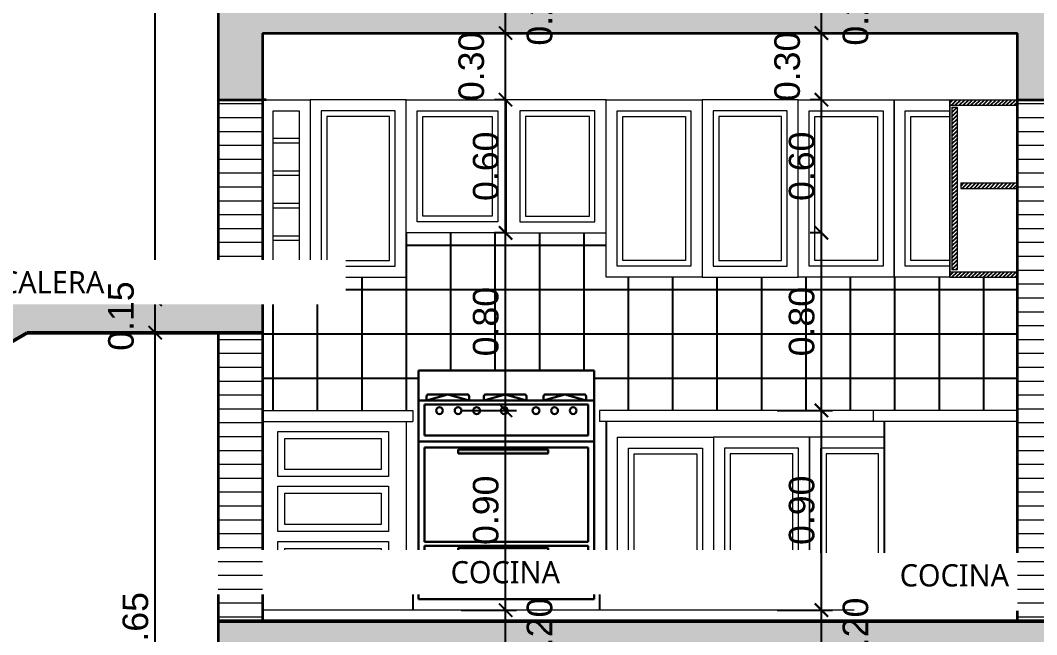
# Model space of a CAD drawing. Header units: feet. Extents: x -417 to 46, y -646 to -218.
# Drawn here: x -84.719 to -80.142, y -584.648 to -581.88 of the extents above; entities that cross this region are included whole.
import ezdxf

# ---------------------------------------------------------------- set-up
doc = ezdxf.new("R2010")
doc.units = ezdxf.units.FT
doc.header["$MEASUREMENT"] = 0
for name, color, linetype, lineweight in [('A-WALL', 4, 'Continuous', 25), ('DIM-COTAS', 1, 'Continuous', 5), ('FURN', 2, 'Continuous', 30), ('MB', 2, 'Continuous', 20), ('muros', 4, 'Continuous', 50), ('Piso', 8, 'Continuous', 9), ('PUERTA', 8, 'Continuous', 9), ('TXT', 2, 'Continuous', 9)]:
    doc.layers.add(name, color=color, linetype=linetype, lineweight=lineweight)
for name, color, linetype in [('DIM', 10, 'Continuous'), ('ESCALERAS', 2, 'Continuous'), ('RELLENO', 8, 'Continuous')]:
    doc.layers.add(name, color=color, linetype=linetype)
doc.styles.add('ads', font='trebuc.ttf', dxfattribs={"height": 0.14})
doc.styles.get("Standard").update_dxf_attribs({"font": 'arial.ttf', "height": 0.115})
doc.dimstyles.new('KEILY', dxfattribs={"dimtxt": 0.115, "dimasz": 0.06, "dimexe": 0.05, "dimexo": 0.2, "dimgap": 0.03, "dimtad": 1, "dimzin": 1, "dimdsep": 46, "dimtxsty": 'Standard', "dimblk": 'ARCHTICK', "dimcen": 2.5, "dimdle": 0.03, "dimclrd": 256, "dimclre": 256, "dimclrt": 7, "dimadec": 0, "dimazin": 0, "dimtfac": 1, "dimtmove": 2, "dimatfit": 3, "dimfxl": 0.2, "dimfxlon": 1, "dimtolj": 1, "dimtzin": 1, "dimarcsym": 0})
pattern_1 = [(45, (94.919792, -350.142355), (-0.00883883476, 0.00883883476), [])]
pattern_2 = [(180, (-13.97997, -574.69289), (-7e-18, -0.0625), [])]

# ---------------------------------------------------------------- blocks, each defined once
blk = doc.blocks.new('A$C22D10A13')
at = {"layer": 'FURN'}
for points in [[(0.5841, 0.6555), (0.5841, 0.6735), (0.1779, 0.6735), (0.1779, 0.6555)], [(0.5841, 0.2124), (0.5841, 0.2305), (0.1779, 0.2305), (0.1779, 0.2124)]]:
    blk.add_hatch(color=8, dxfattribs=at).paths.add_polyline_path(points)
at = {"layer": 'FURN', "color": 8}
for p, q in [((0, 0), (0, 1.03)), ((0.79, 1.03), (0, 1.03)), ((0.79, 0), (0.79, 1.03)), ((0.1312, 0.922), (0.036, 0.895)), ((0.045, 0.922), (0.2184, 0.922)), ((0.1312, 0.922), (0.2274, 0.895)), ((0.3893, 0.922), (0.2941, 0.895)), ((0.3031, 0.922), (0.4765, 0.922)), ((0.3893, 0.922), (0.4855, 0.895)), ((0.6588, 0.922), (0.5626, 0.895)), ((0.745, 0.922), (0.5716, 0.922)), ((0.6588, 0.922), (0.754, 0.895)), ((0, 0.895), (0.79, 0.895)), ((0.027, 0.7366), (0.027, 0.877)), ((0.027, 0.877), (0.763, 0.877)), ((0.036, 0.895), (0.036, 0.913)), ((0.2274, 0.895), (0.2274, 0.913)), ((0.2941, 0.895), (0.2941, 0.913)), ((0.4855, 0.895), (0.4855, 0.913)), ((0.5626, 0.895), (0.5626, 0.913)), ((0.754, 0.895), (0.754, 0.913)), ((0.763, 0.7366), (0.763, 0.877)), ((0.027, 0.7366), (0.763, 0.7366)), ((0, 0.7096), (0.79, 0.7096)), ((0.027, 0.2576), (0.027, 0.6826)), ((0.027, 0.6826), (0.763, 0.6826)), ((0.1779, 0.6735), (0.1779, 0.6555)), ((0.1779, 0.6735), (0.5841, 0.6735)), ((0.5841, 0.6555), (0.1779, 0.6555)), ((0.5841, 0.6735), (0.5841, 0.6555)), ((0.763, 0.2576), (0.763, 0.6826)), ((0.027, 0.2576), (0.763, 0.2576)), ((0.027, 0.045), (0.027, 0.2396)), ((0.027, 0.2396), (0.763, 0.2396)), ((0.1779, 0.2305), (0.1779, 0.2124)), ((0.1779, 0.2305), (0.5841, 0.2305)), ((0.5841, 0.2305), (0.5841, 0.2124)), ((0.763, 0.045), (0.763, 0.2396)), ((0.5841, 0.2124), (0.1779, 0.2124)), ((0.027, 0.045), (0.763, 0.045)), ((0, 0), (0.79, 0))]:
    blk.add_line(p, q, dxfattribs=at)
for centre in [(0.0942, 0.8489), (0.1778, 0.8489), (0.2614, 0.8489), (0.3858, 0.8489), (0.5286, 0.8489), (0.6122, 0.8489), (0.6958, 0.8489)]:
    blk.add_circle(centre, 0.0152, dxfattribs=at)
for centre, start, end in [((0.045, 0.913), 90, 180), ((0.2184, 0.913), 0, 90), ((0.3031, 0.913), 90, 180), ((0.4765, 0.913), 0, 90), ((0.5716, 0.913), 90, 180), ((0.745, 0.913), 0, 90)]:
    blk.add_arc(centre, 0.009, start, end, dxfattribs=at)
blk = doc.blocks.new('_ArchTick')
at = {"layer": 'DIM-COTAS', "color": 0, "const_width": 0.15}
blk.add_lwpolyline([(-0.5, -0.5), (0.5, 0.5)], dxfattribs=at)
blk = doc.blocks.new('*D2838')
at = {"layer": 'Defpoints', "color": 0, "transparency": 16777216}
for p in [(-83.6283, -578.5376, -0.0373), (-72.8847, -578.5376), (-73.14, -590.3376)]:
    blk.add_point(p, dxfattribs=at)
at = {"layer": 'DIM', "lineweight": -2, "transparency": 16777216}
for p, q in [((-72.8847, -590.3676), (-72.8847, -578.5076)), ((-73.0847, -578.5376), (-72.8347, -578.5376)), ((-72.94, -590.3376), (-72.8347, -590.3376))]:
    blk.add_line(p, q, dxfattribs=at)
at = {"layer": 'DIM', "lineweight": -2, "transparency": 16777216, "xscale": 0.06, "yscale": 0.06, "zscale": 0.06}
for p, rotation in [((-72.8847, -578.5376), 90), ((-72.8847, -590.3376), 270)]:
    blk.add_blockref('_ArchTick', p, dxfattribs=dict(at, rotation=rotation))
at = {"layer": 'DIM', "color": 7, "transparency": 16777216, "insert": (-72.9734, -584.4376), "char_height": 0.115, "attachment_point": 5, "rotation": 90}
blk.add_mtext('\\A1;11.80', dxfattribs=at)
blk = doc.blocks.new('*D3102')
at = {"layer": 'Defpoints', "color": 0, "transparency": 16777216}
for p in [(-84.1112, -583.2876), (-83.8283, -583.2876, -0.0373), (-83.8283, -585.9376, -0.0373)]:
    blk.add_point(p, dxfattribs=at)
at = {"layer": 'DIM', "lineweight": -2, "transparency": 16777216}
for p, q in [((-84.1112, -585.9676), (-84.1112, -583.2576)), ((-84.0271, -583.2876), (-84.1612, -583.2876)), ((-84.0271, -585.9376), (-84.1612, -585.9376))]:
    blk.add_line(p, q, dxfattribs=at)
at = {"layer": 'DIM', "lineweight": -2, "transparency": 16777216, "xscale": 0.06, "yscale": 0.06, "zscale": 0.06}
for p, rotation in [((-84.1112, -583.2876), 90), ((-84.1112, -585.9376), 270)]:
    blk.add_blockref('_ArchTick', p, dxfattribs=dict(at, rotation=rotation))
at = {"layer": 'DIM', "color": 7, "transparency": 16777216, "insert": (-84.1999, -584.6126), "char_height": 0.115, "attachment_point": 5, "rotation": 90}
blk.add_mtext('\\A1;2.65', dxfattribs=at)
blk = doc.blocks.new('*D3103')
at = {"layer": 'Defpoints', "color": 0, "transparency": 16777216}
for p in [(-84.1112, -583.1376), (-83.8283, -583.1376, -0.0373), (-83.8283, -583.2876, -0.0373)]:
    blk.add_point(p, dxfattribs=at)
at = {"layer": 'DIM', "lineweight": -2, "transparency": 16777216}
for p, q in [((-84.1112, -583.3176), (-84.1112, -583.1076)), ((-84.0271, -583.1376), (-84.1612, -583.1376)), ((-84.0271, -583.2876), (-84.1612, -583.2876))]:
    blk.add_line(p, q, dxfattribs=at)
at = {"layer": 'DIM', "lineweight": -2, "transparency": 16777216, "xscale": 0.06, "yscale": 0.06, "zscale": 0.06}
for p, rotation in [((-84.1112, -583.1376), 90), ((-84.1112, -583.2876), 270)]:
    blk.add_blockref('_ArchTick', p, dxfattribs=dict(at, rotation=rotation))
at = {"layer": 'DIM', "color": 7, "transparency": 16777216, "insert": (-84.2649, -583.2126), "char_height": 0.115, "attachment_point": 5, "rotation": 90}
blk.add_mtext('\\A1;0.15', dxfattribs=at)
blk = doc.blocks.new('*D3104')
at = {"layer": 'Defpoints', "color": 0, "transparency": 16777216}
for p in [(-84.1112, -579.1376), (-83.8283, -579.1376, 0.0001), (-83.8283, -583.1376, -0.0373)]:
    blk.add_point(p, dxfattribs=at)
at = {"layer": 'DIM', "lineweight": -2, "transparency": 16777216}
for p, q in [((-84.1112, -583.1676), (-84.1112, -579.1076)), ((-84.0283, -579.1376), (-84.1612, -579.1376)), ((-84.0271, -583.1376), (-84.1612, -583.1376))]:
    blk.add_line(p, q, dxfattribs=at)
at = {"layer": 'DIM', "lineweight": -2, "transparency": 16777216, "xscale": 0.06, "yscale": 0.06, "zscale": 0.06}
for p, rotation in [((-84.1112, -579.1376), 90), ((-84.1112, -583.1376), 270)]:
    blk.add_blockref('_ArchTick', p, dxfattribs=dict(at, rotation=rotation))
at = {"layer": 'DIM', "color": 7, "transparency": 16777216, "insert": (-84.1999, -581.1376), "char_height": 0.115, "attachment_point": 5, "rotation": 90}
blk.add_mtext('\\A1;4.00', dxfattribs=at)
blk = doc.blocks.new('*D2870')
at = {"layer": 'Defpoints', "color": 0, "transparency": 16777216}
for p in [(-82.567, -584.5377, 0.0373), (-82.5335, -584.5377), (-82.5335, -584.7376)]:
    blk.add_point(p, dxfattribs=at)
at = {"layer": 'DIM', "lineweight": -2, "transparency": 16777216}
for p, q in [((-82.5335, -584.7676), (-82.5335, -584.5077)), ((-82.5292, -584.5377), (-82.4835, -584.5377)), ((-82.5335, -584.7376), (-82.5835, -584.7376))]:
    blk.add_line(p, q, dxfattribs=at)
at = {"layer": 'DIM', "lineweight": -2, "transparency": 16777216, "xscale": 0.06, "yscale": 0.06, "zscale": 0.06}
for p, rotation in [((-82.5335, -584.5377), 90), ((-82.5335, -584.7376), 270)]:
    blk.add_blockref('_ArchTick', p, dxfattribs=dict(at, rotation=rotation))
at = {"layer": 'DIM', "color": 7, "transparency": 16777216, "insert": (-82.3798, -584.6377), "char_height": 0.115, "attachment_point": 5, "rotation": 90}
blk.add_mtext('\\A1;0.20', dxfattribs=at)
blk = doc.blocks.new('*D2871')
at = {"layer": 'Defpoints', "color": 0, "transparency": 16777216}
for p in [(-82.951, -583.6377), (-82.5335, -583.6377), (-82.951, -584.5377)]:
    blk.add_point(p, dxfattribs=at)
at = {"layer": 'DIM', "lineweight": -2, "transparency": 16777216}
for p, q in [((-82.7335, -583.6377), (-82.4835, -583.6377)), ((-82.5335, -584.5677), (-82.5335, -583.6077)), ((-82.7335, -584.5377), (-82.4835, -584.5377))]:
    blk.add_line(p, q, dxfattribs=at)
at = {"layer": 'DIM', "lineweight": -2, "transparency": 16777216, "xscale": 0.06, "yscale": 0.06, "zscale": 0.06}
for p, rotation in [((-82.5335, -583.6377), 90), ((-82.5335, -584.5377), 270)]:
    blk.add_blockref('_ArchTick', p, dxfattribs=dict(at, rotation=rotation))
at = {"layer": 'DIM', "color": 7, "transparency": 16777216, "insert": (-82.6223, -584.0877), "char_height": 0.115, "attachment_point": 5, "rotation": 90}
blk.add_mtext('\\A1;0.90', dxfattribs=at)
blk = doc.blocks.new('*D2872')
at = {"layer": 'Defpoints', "color": 0, "transparency": 16777216}
for p in [(-82.5335, -582.8377), (-82.531, -582.8377, -0.0012), (-82.951, -583.6377)]:
    blk.add_point(p, dxfattribs=at)
at = {"layer": 'DIM', "lineweight": -2, "transparency": 16777216}
for p, q in [((-82.5335, -583.6677), (-82.5335, -582.8077)), ((-82.5336, -582.8377), (-82.5835, -582.8377)), ((-82.7335, -583.6377), (-82.4835, -583.6377))]:
    blk.add_line(p, q, dxfattribs=at)
at = {"layer": 'DIM', "lineweight": -2, "transparency": 16777216, "xscale": 0.06, "yscale": 0.06, "zscale": 0.06}
for p, rotation in [((-82.5335, -582.8377), 90), ((-82.5335, -583.6377), 270)]:
    blk.add_blockref('_ArchTick', p, dxfattribs=dict(at, rotation=rotation))
at = {"layer": 'DIM', "color": 7, "transparency": 16777216, "insert": (-82.6223, -583.2377), "char_height": 0.115, "attachment_point": 5, "rotation": 90}
blk.add_mtext('\\A1;0.80', dxfattribs=at)
blk = doc.blocks.new('*D2873')
at = {"layer": 'Defpoints', "color": 0, "transparency": 16777216}
for p in [(-82.5335, -582.2377, -0.0012), (-82.5335, -582.2377), (-82.531, -582.8377, -0.0012)]:
    blk.add_point(p, dxfattribs=at)
at = {"layer": 'DIM', "lineweight": -2, "transparency": 16777216}
for p, q in [((-82.5335, -582.8677), (-82.5335, -582.2077)), ((-82.5336, -582.2377), (-82.5835, -582.2377)), ((-82.5336, -582.8377), (-82.5835, -582.8377))]:
    blk.add_line(p, q, dxfattribs=at)
at = {"layer": 'DIM', "lineweight": -2, "transparency": 16777216, "xscale": 0.06, "yscale": 0.06, "zscale": 0.06}
for p, rotation in [((-82.5335, -582.2377), 90), ((-82.5335, -582.8377), 270)]:
    blk.add_blockref('_ArchTick', p, dxfattribs=dict(at, rotation=rotation))
at = {"layer": 'DIM', "color": 7, "transparency": 16777216, "insert": (-82.6223, -582.5377), "char_height": 0.115, "attachment_point": 5, "rotation": 90}
blk.add_mtext('\\A1;0.60', dxfattribs=at)
blk = doc.blocks.new('*D2874')
at = {"layer": 'Defpoints', "color": 0, "transparency": 16777216}
for p in [(-82.5335, -581.9377), (-82.5335, -581.9377), (-82.5335, -582.2377, -0.0012)]:
    blk.add_point(p, dxfattribs=at)
at = {"layer": 'DIM', "lineweight": -2, "transparency": 16777216}
for p, q in [((-82.5335, -581.9377), (-82.5835, -581.9377)), ((-82.5335, -582.2677), (-82.5335, -581.9077)), ((-82.5336, -582.2377), (-82.5835, -582.2377))]:
    blk.add_line(p, q, dxfattribs=at)
at = {"layer": 'DIM', "lineweight": -2, "transparency": 16777216, "xscale": 0.06, "yscale": 0.06, "zscale": 0.06}
for p, rotation in [((-82.5335, -581.9377), 90), ((-82.5335, -582.2377), 270)]:
    blk.add_blockref('_ArchTick', p, dxfattribs=dict(at, rotation=rotation))
at = {"layer": 'DIM', "color": 7, "transparency": 16777216, "insert": (-82.6873, -582.0877), "char_height": 0.115, "attachment_point": 5, "rotation": 90}
blk.add_mtext('\\A1;0.30', dxfattribs=at)
blk = doc.blocks.new('*D2875')
at = {"layer": 'Defpoints', "color": 0, "transparency": 16777216}
for p in [(-82.567, -581.7377, 0.0373), (-82.5335, -581.7377), (-82.5335, -581.9377)]:
    blk.add_point(p, dxfattribs=at)
at = {"layer": 'DIM', "lineweight": -2, "transparency": 16777216}
for p, q in [((-82.5335, -581.9677), (-82.5335, -581.7077)), ((-82.5292, -581.7377), (-82.4835, -581.7377)), ((-82.5335, -581.9377), (-82.5835, -581.9377))]:
    blk.add_line(p, q, dxfattribs=at)
at = {"layer": 'DIM', "lineweight": -2, "transparency": 16777216, "xscale": 0.06, "yscale": 0.06, "zscale": 0.06}
for p, rotation in [((-82.5335, -581.7377), 90), ((-82.5335, -581.9377), 270)]:
    blk.add_blockref('_ArchTick', p, dxfattribs=dict(at, rotation=rotation))
at = {"layer": 'DIM', "color": 7, "transparency": 16777216, "insert": (-82.3798, -581.8377), "char_height": 0.115, "attachment_point": 5, "rotation": 90}
blk.add_mtext('\\A1;0.20', dxfattribs=at)
blk = doc.blocks.new('*D2885')
at = {"layer": 'Defpoints', "color": 0, "transparency": 16777216}
for p in [(-81.1444, -584.5377, 0.0373), (-81.111, -584.5377), (-81.111, -584.7376)]:
    blk.add_point(p, dxfattribs=at)
at = {"layer": 'DIM', "lineweight": -2, "transparency": 16777216}
for p, q in [((-81.111, -584.7676), (-81.111, -584.5077)), ((-81.1066, -584.5377), (-81.061, -584.5377)), ((-81.111, -584.7376), (-81.161, -584.7376))]:
    blk.add_line(p, q, dxfattribs=at)
at = {"layer": 'DIM', "lineweight": -2, "transparency": 16777216, "xscale": 0.06, "yscale": 0.06, "zscale": 0.06}
for p, rotation in [((-81.111, -584.5377), 90), ((-81.111, -584.7376), 270)]:
    blk.add_blockref('_ArchTick', p, dxfattribs=dict(at, rotation=rotation))
at = {"layer": 'DIM', "color": 7, "transparency": 16777216, "insert": (-80.9572, -584.6377), "char_height": 0.115, "attachment_point": 5, "rotation": 90}
blk.add_mtext('\\A1;0.20', dxfattribs=at)
blk = doc.blocks.new('*D2886')
at = {"layer": 'Defpoints', "color": 0, "transparency": 16777216}
for p in [(-81.5285, -583.6377), (-81.111, -583.6377), (-81.5285, -584.5377)]:
    blk.add_point(p, dxfattribs=at)
at = {"layer": 'DIM', "lineweight": -2, "transparency": 16777216}
for p, q in [((-81.311, -583.6377), (-81.061, -583.6377)), ((-81.111, -584.5677), (-81.111, -583.6077)), ((-81.311, -584.5377), (-81.061, -584.5377))]:
    blk.add_line(p, q, dxfattribs=at)
at = {"layer": 'DIM', "lineweight": -2, "transparency": 16777216, "xscale": 0.06, "yscale": 0.06, "zscale": 0.06}
for p, rotation in [((-81.111, -583.6377), 90), ((-81.111, -584.5377), 270)]:
    blk.add_blockref('_ArchTick', p, dxfattribs=dict(at, rotation=rotation))
at = {"layer": 'DIM', "color": 7, "transparency": 16777216, "insert": (-81.1997, -584.0877), "char_height": 0.115, "attachment_point": 5, "rotation": 90}
blk.add_mtext('\\A1;0.90', dxfattribs=at)
blk = doc.blocks.new('*D2887')
at = {"layer": 'Defpoints', "color": 0, "transparency": 16777216}
for p in [(-81.111, -582.8377), (-81.1085, -582.8377, -0.0012), (-81.5285, -583.6377)]:
    blk.add_point(p, dxfattribs=at)
at = {"layer": 'DIM', "lineweight": -2, "transparency": 16777216}
for p, q in [((-81.111, -583.6677), (-81.111, -582.8077)), ((-81.111, -582.8377), (-81.161, -582.8377)), ((-81.311, -583.6377), (-81.061, -583.6377))]:
    blk.add_line(p, q, dxfattribs=at)
at = {"layer": 'DIM', "lineweight": -2, "transparency": 16777216, "xscale": 0.06, "yscale": 0.06, "zscale": 0.06}
for p, rotation in [((-81.111, -582.8377), 90), ((-81.111, -583.6377), 270)]:
    blk.add_blockref('_ArchTick', p, dxfattribs=dict(at, rotation=rotation))
at = {"layer": 'DIM', "color": 7, "transparency": 16777216, "insert": (-81.1997, -583.2377), "char_height": 0.115, "attachment_point": 5, "rotation": 90}
blk.add_mtext('\\A1;0.80', dxfattribs=at)
blk = doc.blocks.new('*D2888')
at = {"layer": 'Defpoints', "color": 0, "transparency": 16777216}
for p in [(-81.111, -582.2377, -0.0012), (-81.111, -582.2377), (-81.1085, -582.8377, -0.0012)]:
    blk.add_point(p, dxfattribs=at)
at = {"layer": 'DIM', "lineweight": -2, "transparency": 16777216}
for p, q in [((-81.111, -582.8677), (-81.111, -582.2077)), ((-81.111, -582.2377), (-81.161, -582.2377)), ((-81.111, -582.8377), (-81.161, -582.8377))]:
    blk.add_line(p, q, dxfattribs=at)
at = {"layer": 'DIM', "lineweight": -2, "transparency": 16777216, "xscale": 0.06, "yscale": 0.06, "zscale": 0.06}
for p, rotation in [((-81.111, -582.2377), 90), ((-81.111, -582.8377), 270)]:
    blk.add_blockref('_ArchTick', p, dxfattribs=dict(at, rotation=rotation))
at = {"layer": 'DIM', "color": 7, "transparency": 16777216, "insert": (-81.1997, -582.5377), "char_height": 0.115, "attachment_point": 5, "rotation": 90}
blk.add_mtext('\\A1;0.60', dxfattribs=at)
blk = doc.blocks.new('*D2813')
at = {"layer": 'Defpoints', "color": 0, "transparency": 16777216}
for p in [(-81.111, -581.9377), (-81.111, -581.9377), (-81.111, -582.2377, -0.0012)]:
    blk.add_point(p, dxfattribs=at)
at = {"layer": 'DIM', "lineweight": -2, "transparency": 16777216}
for p, q in [((-81.111, -581.9377), (-81.161, -581.9377)), ((-81.111, -582.2677), (-81.111, -581.9077)), ((-81.111, -582.2377), (-81.161, -582.2377))]:
    blk.add_line(p, q, dxfattribs=at)
at = {"layer": 'DIM', "lineweight": -2, "transparency": 16777216, "xscale": 0.06, "yscale": 0.06, "zscale": 0.06}
for p, rotation in [((-81.111, -581.9377), 90), ((-81.111, -582.2377), 270)]:
    blk.add_blockref('_ArchTick', p, dxfattribs=dict(at, rotation=rotation))
at = {"layer": 'DIM', "color": 7, "transparency": 16777216, "insert": (-81.2647, -582.0877), "char_height": 0.115, "attachment_point": 5, "rotation": 90}
blk.add_mtext('\\A1;0.30', dxfattribs=at)
blk = doc.blocks.new('*D2814')
at = {"layer": 'Defpoints', "color": 0, "transparency": 16777216}
for p in [(-81.1444, -581.7377, 0.0373), (-81.111, -581.7377), (-81.111, -581.9377)]:
    blk.add_point(p, dxfattribs=at)
at = {"layer": 'DIM', "lineweight": -2, "transparency": 16777216}
for p, q in [((-81.111, -581.9677), (-81.111, -581.7077)), ((-81.1066, -581.7377), (-81.061, -581.7377)), ((-81.111, -581.9377), (-81.161, -581.9377))]:
    blk.add_line(p, q, dxfattribs=at)
at = {"layer": 'DIM', "lineweight": -2, "transparency": 16777216, "xscale": 0.06, "yscale": 0.06, "zscale": 0.06}
for p, rotation in [((-81.111, -581.7377), 90), ((-81.111, -581.9377), 270)]:
    blk.add_blockref('_ArchTick', p, dxfattribs=dict(at, rotation=rotation))
at = {"layer": 'DIM', "color": 7, "transparency": 16777216, "insert": (-80.9572, -581.8377), "char_height": 0.115, "attachment_point": 5, "rotation": 90}
blk.add_mtext('\\A1;0.20', dxfattribs=at)

msp = doc.modelspace()

# ---------------------------------------------------------------- hatches: boundary and pattern name
at = {"layer": 'Piso'}
h = msp.add_hatch(dxfattribs=at)
h.set_pattern_fill('AR-CONC', color=256, scale=0.02)
h.set_pattern_definition([(50, (-13.97997, -574.69289), (0.14345204, -0.01255043), [0.015, -0.165]), (355, (-13.97997, -574.69289), (-0.02775027, 0.15043843), [0.012, -0.132]), (100.45144, (-13.96802, -574.69393), (0.11570177, 0.137888), [0.01274804, -0.14022842]), (46.1842, (-13.97997, -574.65289), (0.21344827, -0.03310386), [0.0225, -0.2475]), (96.63564, (-13.96219, -574.65565), (0.1869324, 0.1948237), [0.01912207, -0.21034275]), (351.18416, (-13.97997, -574.65289), (0.1869324, 0.1948237), [0.018, -0.198]), (21, (-13.95997, -574.66289), (0.11938141, -0.08052378), [0.015, -0.165]), (326, (-13.95997, -574.66289), (0.04866307, 0.14503), [0.012, -0.132]), (71.45144, (-13.95002, -574.6696), (0.16804448, 0.06450623), [0.01274804, -0.14022842]), (37.5, (-13.97997, -574.69289), (0.00243197, 0.06657877), [0, -0.1304, 0, -0.134, 0, -0.1325]), (7.5, (-13.97997, -574.69289), (0.05261391, 0.07888234), [0, -0.0764, 0, -0.1274, 0, -0.0505]), (327.5, (-14.02457, -574.69289), (0.106764487, -0.004510974), [0, -0.05, 0, -0.156, 0, -0.207]), (317.5, (-14.04457, -574.69289), (0.11663723, 0.020021), [0, -0.065, 0, -0.1036, 0, -0.147])])
h.paths.add_polyline_path([(-88.8908, -578.9376), (-83.2289, -578.9376), (-83.2289, -579.1376), (-83.6283, -579.1376), (-83.6283, -579.4376), (-83.8283, -579.4376), (-83.8283, -578.9376), (-83.8278, -578.9376), (-83.8278, -579.1376), (-88.5783, -579.1376), (-88.5783, -579.4376), (-88.6658, -579.3876)])
h.paths.add_polyline_path([(-89.4283, -585.1375), (-89.6283, -585.1375), (-89.628, -584.5876), (-87.2138, -584.5876), (-84.728, -583.1376), (-83.6283, -583.1376), (-83.628, -583.2876), (-84.6875, -583.2876), (-87.1732, -584.7376), (-88.4282, -584.7377), (-88.4282, -585.1272), (-88.6282, -585.1376), (-88.6282, -584.7376), (-89.4283, -584.7376)])
edge = h.paths.add_edge_path()
edge.add_line((-88.7721, -581.7866), (-87.1281, -581.784))
edge.add_line((-87.1281, -581.784), (-87.1281, -581.9376))
edge.add_line((-87.1281, -581.9376), (-88.5783, -581.9376))
edge.add_line((-88.5783, -581.9376), (-88.5783, -582.2377))
edge.add_line((-88.5783, -582.2377), (-88.7783, -582.2377))
edge.add_line((-88.7783, -582.2377), (-88.7783, -581.7876))
edge.add_line((-83.6282, -585.9376), (-83.6282, -586.0876))
edge.add_line((-83.6282, -586.0876), (-84.6876, -586.0876))
edge.add_line((-84.6876, -586.0876), (-87.1733, -587.5376))
edge.add_line((-87.1733, -587.5376), (-88.4283, -587.5377))
edge.add_line((-88.4283, -587.5377), (-88.4283, -587.9376))
edge.add_line((-88.4283, -587.9376), (-88.6283, -587.9376))
edge.add_line((-88.6283, -587.9376), (-88.6283, -587.5376))
edge.add_line((-88.6283, -587.5376), (-88.8283, -587.5378))
edge.add_line((-88.8283, -587.5378), (-88.8282, -587.3876))
edge.add_line((-88.8282, -587.3876), (-87.2139, -587.3876))
edge.add_line((-87.2139, -587.3876), (-84.7282, -585.9376))
edge.add_line((-84.7282, -585.9376), (-83.6283, -585.9376))
h = msp.add_hatch(dxfattribs=at)
h.set_pattern_fill('AR-CONC', color=256, scale=0.02)
h.set_pattern_definition([(50, (-13.97997, -569.09301), (0.14345204, -0.01255043), [0.015, -0.165]), (355, (-13.97997, -569.09301), (-0.02775027, 0.15043843), [0.012, -0.132]), (100.45144, (-13.96802, -569.09405), (0.11570177, 0.137888), [0.01274804, -0.14022842]), (46.1842, (-13.97997, -569.053), (0.21344827, -0.03310386), [0.0225, -0.2475]), (96.63564, (-13.96219, -569.05577), (0.1869324, 0.1948237), [0.0191221, -0.21034275]), (351.18416, (-13.97997, -569.053), (0.1869324, 0.1948237), [0.018, -0.198]), (21, (-13.95997, -569.06301), (0.11938141, -0.08052378), [0.015, -0.165]), (326, (-13.95997, -569.06301), (0.04866307, 0.14503), [0.012, -0.132]), (71.45144, (-13.95002, -569.06972), (0.16804448, 0.06450623), [0.01274804, -0.14022842]), (37.5, (-13.97997, -569.09301), (0.00243197, 0.06657877), [0, -0.1304, 0, -0.134, 0, -0.1325]), (7.5, (-13.97997, -569.09301), (0.05261391, 0.07888234), [0, -0.0764, 0, -0.1274, 0, -0.0505]), (327.5, (-14.02457, -569.09301), (0.106764487, -0.004510974), [0, -0.05, 0, -0.156, 0, -0.207]), (317.5, (-14.04457, -569.09301), (0.11663723, 0.020021), [0, -0.065, 0, -0.1036, 0, -0.147])])
edge = h.paths.add_edge_path()
edge.add_line((-78.3283, -582.3377), (-78.3283, -581.7877))
edge.add_line((-78.3283, -581.7877), (-83.8283, -581.7882))
edge.add_line((-83.8283, -581.7882), (-83.8281, -582.2379))
edge.add_line((-83.8281, -582.2379), (-83.6298, -582.2377))
edge.add_line((-83.6298, -582.2377), (-83.6298, -581.9377))
edge.add_line((-83.6298, -581.9377), (-80.2283, -581.9377))
edge.add_line((-80.2283, -581.9377), (-80.2335, -582.2377))
edge.add_line((-80.2335, -582.2377), (-80.0283, -582.2377))
edge.add_line((-80.0283, -582.2377), (-80.0283, -581.9377))
edge.add_line((-80.0283, -581.9377), (-78.5283, -581.9377))
edge.add_line((-78.5283, -581.9377), (-78.5283, -582.3377))
edge.add_line((-78.5283, -582.3377), (-78.3286, -582.3377))
h = msp.add_hatch(dxfattribs=at)
h.set_pattern_fill('AR-CONC', color=256, scale=0.02)
h.set_pattern_definition([(50, (-13.97849, -571.89295), (0.14345204, -0.01255043), [0.015, -0.165]), (355, (-13.97849, -571.89295), (-0.02775027, 0.15043843), [0.012, -0.132]), (100.45144, (-13.96654, -571.894), (0.11570177, 0.137888), [0.01274804, -0.14022842]), (46.1842, (-13.9785, -571.85295), (0.21344827, -0.03310386), [0.0225, -0.2475]), (96.63564, (-13.9607, -571.8557), (0.1869324, 0.1948237), [0.0191221, -0.21034275]), (351.18416, (-13.9785, -571.85295), (0.1869324, 0.1948237), [0.018, -0.198]), (21, (-13.95849, -571.86295), (0.11938141, -0.08052378), [0.015, -0.165]), (326, (-13.95849, -571.86295), (0.04866307, 0.14503), [0.012, -0.132]), (71.45144, (-13.94854, -571.86966), (0.16804448, 0.06450623), [0.01274804, -0.14022842]), (37.5, (-13.97849, -571.89295), (0.00243197, 0.06657877), [0, -0.1304, 0, -0.134, 0, -0.1325]), (7.5, (-13.97849, -571.89295), (0.05261391, 0.07888234), [0, -0.0764, 0, -0.1274, 0, -0.0505]), (327.5, (-14.02309, -571.89295), (0.106764487, -0.004510974), [0, -0.05, 0, -0.156, 0, -0.207]), (317.5, (-14.04309, -571.89295), (0.11663723, 0.020021), [0, -0.065, 0, -0.1036, 0, -0.147])])
edge = h.paths.add_edge_path()
edge.add_line((-78.3268, -585.1377), (-78.3268, -584.5877))
edge.add_line((-78.3268, -584.5877), (-83.8268, -584.5882))
edge.add_line((-83.8268, -584.5882), (-83.8266, -585.0379))
edge.add_line((-83.8266, -585.0379), (-83.6283, -585.0377))
edge.add_line((-83.6283, -585.0377), (-83.6283, -584.7377))
edge.add_line((-83.6283, -584.7377), (-80.2268, -584.7377))
edge.add_line((-80.2268, -584.7377), (-80.2321, -585.0377))
edge.add_line((-80.2321, -585.0377), (-80.0268, -585.0377))
edge.add_line((-80.0268, -585.0377), (-80.0268, -584.7377))
edge.add_line((-80.0268, -584.7377), (-78.5268, -584.7377))
edge.add_line((-78.5268, -584.7377), (-78.5268, -585.1377))
edge.add_line((-78.5268, -585.1377), (-78.3271, -585.1377))
at = {"layer": 'RELLENO'}
h = msp.add_hatch(dxfattribs=at)
h.set_pattern_fill('ANSI31', color=256, scale=0.1)
h.set_pattern_definition(pattern_1)
h.paths.add_polyline_path([(-80.2335, -582.2377), (-80.5335, -582.2377), (-80.5335, -582.2627), (-80.2335, -582.2627)])
h = msp.add_hatch(dxfattribs=at)
h.set_pattern_fill('ANSI31', color=256, scale=0.1)
h.set_pattern_definition(pattern_1)
h.paths.add_polyline_path([(-80.4985, -582.2727), (-80.5235, -582.2727), (-80.5235, -583.0027), (-80.4985, -583.0027)])
h = msp.add_hatch(dxfattribs=at)
h.set_pattern_fill('ANSI31', color=256, scale=0.1)
h.set_pattern_definition(pattern_1)
h.paths.add_polyline_path([(-80.2335, -582.6127), (-80.4835, -582.6127), (-80.4835, -582.6377), (-80.2335, -582.6377)])
h = msp.add_hatch(dxfattribs=at)
h.set_pattern_fill('NET', color=256, scale=1.6)
h.set_pattern_definition([(0, (-13.97997, -569.093), (0, 0.2), []), (90, (-13.97997, -569.093), (-0.2, 1e-17), [])])
h.paths.add_polyline_path([(-83.6283, -583.6377), (-82.925, -583.6377), (-82.925, -583.4577), (-82.135, -583.4577), (-82.135, -583.6377), (-82.111, -583.6377), (-80.2283, -583.6377), (-80.2283, -583.0377), (-82.081, -583.0377), (-82.081, -582.8377), (-82.981, -582.8377), (-82.981, -583.0377), (-83.6283, -583.0377)])
h = msp.add_hatch(dxfattribs=at)
h.set_pattern_fill('ANSI31', color=256, scale=0.1)
h.set_pattern_definition(pattern_1)
h.paths.add_polyline_path([(-80.2335, -583.0127), (-80.5335, -583.0127), (-80.5335, -583.0377), (-80.2335, -583.0377)])

# ---------------------------------------------------------------- linework, layer by layer
at = {"layer": 'A-WALL', "lineweight": 35, "extrusion": (8.94772e-16, 2.36783e-12, -1)}
for p, q in [((-83.8283, -579.1376, -0.0373), (-83.8283, -583.1376, -0.0373)), ((-83.8283, -581.7377, 0.0747), (-83.8283, -583.1376, 0.0609)), ((-83.6283, -581.9377, -0.0373), (-83.6283, -584.5877, -0.0373)), ((-83.6283, -581.9377, 0.0373), (-83.6283, -584.5875, 0.0373)), ((-83.8283, -583.2876, -0.0373), (-83.8283, -585.9376, -0.0373)), ((-83.8283, -583.2876, 0.0594), (-83.8283, -584.5875, 0.0466)), ((-83.8283, -584.5377, 0.0373), (-83.8283, -585.9376, 0.0235))]:
    msp.add_line(p, q, dxfattribs=at)
at = {"layer": 'A-WALL', "lineweight": 35}
for p, q in [((-83.6283, -581.9377, 0.0747), (-80.2283, -581.9377, 0.0747)), ((-83.8283, -582.2379, 0.0697), (-83.6283, -582.2379, 0.0684)), ((-83.6121, -582.2377, 0.0747), (-83.6283, -582.2377, 0.0733)), ((-80.2283, -582.2377, 0.0502), (-80.0283, -582.2377, 0.0489)), ((-83.6283, -584.5877, 0.0747), (-80.2283, -584.5877, 0.0747)), ((-82.3756, -584.5877, 0.0733), (-80.2283, -584.5877, 0.0733))]:
    msp.add_line(p, q, dxfattribs=at)
at = {"layer": 'A-WALL', "lineweight": 35, "extrusion": (8.94772e-16, 2.36659e-12, -1)}
msp.add_line((-80.2283, -584.5876, 0.0373), (-80.2283, -581.9377, 0.0373), dxfattribs=at)
at = {"layer": 'ESCALERAS'}
for p, q in [((-82.081, -583.6877, 0.0735), (-82.081, -584.4577, 0.0746)), ((-82.951, -584.4577, 0.0747), (-82.951, -584.5377, 0.0747)), ((-82.111, -584.4577, 0.0747), (-82.111, -584.5377, 0.0747))]:
    msp.add_line(p, q, dxfattribs=at)
at = {"layer": 'ESCALERAS', "color": 3}
for p, q in [((-80.8283, -583.6877, 0.072), (-80.8283, -584.4577, 0.0731)), ((-80.8783, -584.4577, 0.0733), (-80.8783, -584.5377, 0.0733)), ((-80.8783, -584.4577, 0.0733), (-80.2283, -584.4577, 0.0373))]:
    msp.add_line(p, q, dxfattribs=at)
at = {"layer": 'MB'}
for p, q in [((-80.5335, -582.2377, 0.0735), (-80.2335, -582.2377, 0.0735)), ((-80.5335, -583.0377, 0.0735), (-80.5335, -582.2377, 0.0735)), ((-80.5335, -582.2627, 0.0735), (-80.2335, -582.2627, 0.0735)), ((-80.4835, -582.6127, 0.0735), (-80.2335, -582.6127, 0.0735)), ((-80.4835, -582.6127, 0.0735), (-80.4835, -582.6377, 0.0735)), ((-80.4835, -582.6377, 0.0735), (-80.2335, -582.6377, 0.0735)), ((-80.5335, -583.0127, 0.0735), (-80.2335, -583.0127, 0.0735)), ((-80.5335, -583.0377, 0.0735), (-80.2335, -583.0377, 0.0735)), ((-83.6283, -583.6377, 0.0747), (-82.951, -583.6377, 0.0747)), ((-82.951, -583.6377, 0.0747), (-82.951, -583.6877, 0.0747)), ((-80.8283, -583.6377, 0.0747), (-82.111, -583.6377, 0.0747)), ((-82.111, -583.6377, 0.0747), (-82.111, -583.6877, 0.0747)), ((-83.6283, -583.6877, 0.0747), (-82.951, -583.6877, 0.0747)), ((-82.981, -583.6877, 0.0747), (-82.981, -584.4577, 0.0747)), ((-80.8283, -583.6877, 0.0747), (-82.111, -583.6877, 0.0747)), ((-82.951, -584.4577, 0.0747), (-83.6283, -584.4577, 0.0747)), ((-82.111, -584.4577, 0.0747), (-80.8783, -584.4577, 0.0733)), ((-80.2283, -584.5377, 0.0373), (-83.6283, -584.5377, 0.0373)), ((-80.2283, -584.5377, 0.0747), (-83.6283, -584.5377, 0.0747)), ((-80.8783, -584.5377, 0.0733), (-82.3756, -584.5377, 0.0733))]:
    msp.add_line(p, q, dxfattribs=at)
at = {"layer": 'MB', "color": 3}
for p, q in [((-80.2283, -583.6377, 0.0733), (-80.8783, -583.6377, 0.0733)), ((-80.8783, -583.6377, 0.0733), (-80.8783, -583.6877, 0.0733)), ((-80.2283, -583.6877, 0.0733), (-80.8783, -583.6877, 0.0733))]:
    msp.add_line(p, q, dxfattribs=at)
at = {"layer": 'MB', "elevation": 0.0735}
msp.add_lwpolyline([(-80.5235, -583.0027), (-80.4985, -583.0027), (-80.4985, -582.2727), (-80.5235, -582.2727)], close=True, dxfattribs=at)
at = {"layer": 'muros'}
for p, q in [((-84.728, -583.1376, -0.0425), (-83.628, -583.1376, -0.0425)), ((-87.1732, -584.7376, -0.0425), (-84.6875, -583.2876, -0.0425)), ((-84.6875, -583.2876, -0.0425), (-83.628, -583.2876, -0.0425)), ((-83.8283, -584.5877, 0.0373), (-78.3283, -584.5877, 0.0373))]:
    msp.add_line(p, q, dxfattribs=at)
at = {"layer": 'PUERTA'}
for p, q in [((-83.5798, -582.4115, 0.0735), (-83.4635, -582.4115, 0.0735)), ((-83.5798, -582.4315, 0.0735), (-83.4635, -582.4315, 0.0735)), ((-83.5798, -582.5579, 0.0735), (-83.4635, -582.5579, 0.0735)), ((-83.5798, -582.5779, 0.0735), (-83.4635, -582.5779, 0.0735)), ((-83.5798, -582.7043, 0.0735), (-83.4635, -582.7043, 0.0735)), ((-83.5798, -582.7243, 0.0735), (-83.4635, -582.7243, 0.0735)), ((-83.5798, -582.8507, 0.0735), (-83.4635, -582.8507, 0.0735)), ((-83.5798, -582.8707, 0.0735), (-83.4635, -582.8707, 0.0735))]:
    msp.add_line(p, q, dxfattribs=at)
for points, elevation in [([(-83.4135, -583.0377), (-83.6298, -583.0377), (-83.6298, -582.2377), (-83.4135, -582.2377)], 0.0735), ([(-83.4135, -583.0377), (-82.981, -583.0377), (-82.981, -582.2377), (-83.4135, -582.2377)], 0.0735), ([(-82.531, -582.8377), (-82.981, -582.8377), (-82.981, -582.2377), (-82.531, -582.2377)], 0.0735), ([(-82.531, -582.8377), (-82.081, -582.8377), (-82.081, -582.2377), (-82.531, -582.2377)], 0.0735), ([(-81.6485, -583.0377), (-82.081, -583.0377), (-82.081, -582.2377), (-81.6485, -582.2377)], 0.0735), ([(-81.6485, -583.0377), (-81.216, -583.0377), (-81.216, -582.2377), (-81.6485, -582.2377)], 0.0735), ([(-80.7835, -583.0377), (-81.216, -583.0377), (-81.216, -582.2377), (-80.7835, -582.2377)], 0.0735), ([(-80.5335, -583.0377), (-80.7835, -583.0377), (-80.7835, -582.2377), (-80.5335, -582.2377)], 0.0735), ([(-83.4635, -582.9877), (-83.5798, -582.9877), (-83.5798, -582.2877), (-83.4635, -582.2877)], 0.0735), ([(-83.3635, -582.9877), (-83.031, -582.9877), (-83.031, -582.2877), (-83.3635, -582.2877)], 0.0735), ([(-83.3385, -582.9627), (-83.056, -582.9627), (-83.056, -582.3127), (-83.3385, -582.3127)], 0.0735), ([(-82.5685, -582.7877), (-82.931, -582.7877), (-82.931, -582.2877), (-82.5685, -582.2877)], 0.0735), ([(-82.5935, -582.7627), (-82.906, -582.7627), (-82.906, -582.3127), (-82.5935, -582.3127)], 0.0735), ([(-82.4685, -582.7877), (-82.131, -582.7877), (-82.131, -582.2877), (-82.4685, -582.2877)], 0.0735), ([(-82.4435, -582.7627), (-82.156, -582.7627), (-82.156, -582.3127), (-82.4435, -582.3127)], 0.0735), ([(-81.6985, -582.9877), (-82.031, -582.9877), (-82.031, -582.2877), (-81.6985, -582.2877)], 0.0735), ([(-81.7235, -582.9627), (-82.006, -582.9627), (-82.006, -582.3127), (-81.7235, -582.3127)], 0.0735), ([(-81.5985, -582.9877), (-81.266, -582.9877), (-81.266, -582.2877), (-81.5985, -582.2877)], 0.0735), ([(-81.5735, -582.9627), (-81.291, -582.9627), (-81.291, -582.3127), (-81.5735, -582.3127)], 0.0735), ([(-80.8335, -582.9877), (-81.166, -582.9877), (-81.166, -582.2877), (-80.8335, -582.2877)], 0.0735), ([(-80.8585, -582.9627), (-81.141, -582.9627), (-81.141, -582.3127), (-80.8585, -582.3127)], 0.0735), ([(-83.5592, -583.7322), (-83.0609, -583.7322), (-83.0609, -583.9363), (-83.5592, -583.9363)], 0.0747), ([(-83.5272, -583.7642), (-83.0929, -583.7642), (-83.0929, -583.9043), (-83.5272, -583.9043)], 0.0747), ([(-81.5971, -584.4077), (-82.0296, -584.4077), (-82.0296, -583.7577), (-81.5971, -583.7577)], 0.0746), ([(-81.5971, -584.4077), (-81.1646, -584.4077), (-81.1646, -583.7577), (-81.5971, -583.7577)], 0.0746), ([(-81.1646, -584.4077), (-80.8283, -584.4078), (-80.8283, -583.7578), (-81.1646, -583.7577)], 0.0746), ([(-81.6471, -584.3577), (-81.9796, -584.3577), (-81.9796, -583.8077), (-81.6471, -583.8077)], 0.0746), ([(-81.5471, -584.3577), (-81.2146, -584.3577), (-81.2146, -583.8077), (-81.5471, -583.8077)], 0.0746), ([(-81.1146, -584.3577), (-80.8283, -584.3578), (-80.8283, -583.8078), (-81.1146, -583.8077)], 0.0746), ([(-81.6721, -584.3327), (-81.9546, -584.3327), (-81.9546, -583.8327), (-81.6721, -583.8327)], 0.0746), ([(-81.5221, -584.3327), (-81.2396, -584.3327), (-81.2396, -583.8327), (-81.5221, -583.8327)], 0.0746), ([(-81.0896, -584.3327), (-80.8533, -584.3328), (-80.8533, -583.8328), (-81.0896, -583.8327)], 0.0746), ([(-83.5592, -583.9793), (-83.0609, -583.9793), (-83.0609, -584.1833), (-83.5592, -584.1833)], 0.0747), ([(-83.5272, -584.0113), (-83.0929, -584.0113), (-83.0929, -584.1513), (-83.5272, -584.1513)], 0.0747), ([(-83.5592, -584.228), (-83.0609, -584.228), (-83.0609, -584.432), (-83.5592, -584.432)], 0.0747), ([(-83.5272, -584.26), (-83.0929, -584.26), (-83.0929, -584.4), (-83.5272, -584.4)], 0.0747)]:
    msp.add_lwpolyline(points, close=True, dxfattribs=dict(at, elevation=elevation))
at = {"layer": 'PUERTA', "elevation": 0.0735}
for points in [[(-80.5335, -582.9877), (-80.7335, -582.9877), (-80.7335, -582.2877), (-80.5335, -582.2877)], [(-80.5335, -582.9627), (-80.7085, -582.9627), (-80.7085, -582.3127), (-80.5335, -582.3127)]]:
    msp.add_lwpolyline(points, dxfattribs=at)

# ---------------------------------------------------------------- block references
at = {"layer": 'DIM'}
msp.add_blockref('A$C22D10A13', (-82.925, -584.4877, 0.0747), dxfattribs=at)

# ---------------------------------------------------------------- dimensions: what is measured, and where the dimension line sits
for base, p1, p2, picture, middle in [((-84.1112, -579.1376), (-83.8283, -583.1376, -0.0373), (-83.8283, -579.1376, 0.0001), '*D3104', (-84.1999, -581.1376)), ((-82.5335, -581.7377, 0.0373), (-82.5335, -581.9377, 0.0373), (-82.567, -581.7377, 0.0747), '*D2875', (-82.3798, -581.8377, 0.0373)), ((-81.111, -581.7377, 0.0373), (-81.111, -581.9377, 0.0373), (-81.1444, -581.7377, 0.0747), '*D2814', (-80.9572, -581.8377, 0.0373)), ((-82.5335, -581.9377, 0.0373), (-82.5335, -582.2377, 0.0361), (-82.5335, -581.9377, 0.0373), '*D2874', (-82.6873, -582.0877, 0.0373)), ((-81.111, -581.9377, 0.0373), (-81.111, -582.2377, 0.0361), (-81.111, -581.9377, 0.0373), '*D2813', (-81.2647, -582.0877, 0.0373)), ((-82.5335, -582.2377, 0.0373), (-82.531, -582.8377, 0.0361), (-82.5335, -582.2377, 0.0361), '*D2873', (-82.6223, -582.5377, 0.0373)), ((-81.111, -582.2377, 0.0373), (-81.1085, -582.8377, 0.0361), (-81.111, -582.2377, 0.0361), '*D2888', (-81.1997, -582.5377, 0.0373)), ((-82.5335, -582.8377, 0.0373), (-82.951, -583.6377, 0.0373), (-82.531, -582.8377, 0.0361), '*D2872', (-82.6223, -583.2377, 0.0373)), ((-81.111, -582.8377, 0.0373), (-81.5285, -583.6377, 0.0373), (-81.1085, -582.8377, 0.0361), '*D2887', (-81.1997, -583.2377, 0.0373)), ((-84.1112, -583.1376), (-83.8283, -583.2876, -0.0373), (-83.8283, -583.1376, -0.0373), '*D3103', (-84.2649, -583.2126))]:
    dim = msp.add_linear_dim(base=base, p1=p1, p2=p2, angle=90, dimstyle='KEILY', dxfattribs=at)
    dim.commit()
    dim.dimension.update_dxf_attribs({"geometry": picture, "text_midpoint": middle})

# ---------------------------------------------------------------- next in the draw order: texts
at = {"layer": 'TXT', "char_height": 0.1, "width": 2.688, "attachment_point": 2, "style": 'ads', "bg_fill": 2}
for s, insert in [('COCINA', (-82.5345, -584.3168, -0.0287)), ('AREA LAVADO', (-79.5693, -584.3907, 0.112))]:
    msp.add_mtext(s, dxfattribs=dict(at, insert=insert))

# ---------------------------------------------------------------- next in the draw order: texts
at = {"layer": 'TXT', "insert": (-80.5122, -584.3309, -0.0287), "char_height": 0.1, "width": 2.688, "attachment_point": 2, "style": 'ads', "bg_fill": 2}
msp.add_mtext('COCINA', dxfattribs=at)

# ---------------------------------------------------------------- next in the draw order: dimensions: what is measured, and where the dimension line sits
at = {"layer": 'DIM'}
for base, p1, p2, picture, middle in [((-84.1112, -583.2876), (-83.8283, -585.9376, -0.0373), (-83.8283, -583.2876, -0.0373), '*D3102', (-84.1999, -584.6126)), ((-82.5335, -583.6377, 0.0373), (-82.951, -584.5377, 0.0373), (-82.951, -583.6377, 0.0373), '*D2871', (-82.6223, -584.0877, 0.0373)), ((-82.5335, -584.5377), (-82.5335, -584.7376), (-82.567, -584.5377, 0.0373), '*D2870', (-82.3798, -584.6377))]:
    dim = msp.add_linear_dim(base=base, p1=p1, p2=p2, angle=90, dimstyle='KEILY', dxfattribs=at)
    dim.commit()
    dim.dimension.update_dxf_attribs({"geometry": picture, "text_midpoint": middle})

# ---------------------------------------------------------------- next in the draw order: hatches: boundary and pattern name
at = {"layer": 'Piso'}
h = msp.add_hatch(dxfattribs=at)
h.set_pattern_fill('ANSI31', color=256, scale=0.5, angle=135)
h.set_pattern_definition(pattern_2)
h.paths.add_polyline_path([(-83.8283, -579.4376), (-83.6283, -579.4376), (-83.6283, -581.7877), (-83.8283, -581.7877)])
h.paths.add_polyline_path([(-78.5284, -580.7877), (-78.3282, -580.7877), (-78.3282, -581.7877), (-78.5284, -581.7877)])
h.paths.add_polyline_path([(-78.5284, -583.5377), (-78.3282, -583.5377), (-78.3282, -584.5877), (-78.5284, -584.5877)])
h.paths.add_polyline_path([(-78.5284, -586.3377), (-78.3282, -586.3377), (-78.3282, -587.3876), (-78.5284, -587.3876)])
h.paths.add_polyline_path([(-83.8283, -587.8379), (-83.6282, -587.8379), (-83.6282, -588.7376), (-83.8283, -588.7376)])
h.paths.add_polyline_path([(-83.8283, -586.0876), (-83.6283, -586.0876), (-83.6283, -587.3875), (-83.8283, -587.3875)])
h.paths.add_polyline_path([(-83.8283, -585.0379), (-83.6282, -585.0379), (-83.6282, -585.9376), (-83.8283, -585.9376)])
h.paths.add_polyline_path([(-83.8283, -583.2876), (-83.6283, -583.2876), (-83.6283, -584.5877), (-83.8283, -584.5877)])
h.paths.add_polyline_path([(-83.8283, -582.2379), (-83.628, -582.2379), (-83.628, -583.1376), (-83.8283, -583.1376)])
h = msp.add_hatch(dxfattribs=at)
h.set_pattern_fill('ANSI31', color=256, scale=0.5, angle=135)
h.set_pattern_definition(pattern_2)
h.paths.add_polyline_path([(-80.2283, -582.2377), (-80.028, -582.2377), (-80.028, -584.5877), (-80.2283, -584.5877)])
h.paths.add_polyline_path([(-80.2283, -585.0377), (-80.028, -585.0377), (-80.028, -587.3876), (-80.2283, -587.3876)])

# ---------------------------------------------------------------- next in the draw order: dimensions: what is measured, and where the dimension line sits
at = {"layer": 'DIM'}
for base, p1, p2, picture, middle in [((-72.8847, -578.5376), (-73.14, -590.3376), (-83.6283, -578.5376, -0.0373), '*D2838', (-72.9734, -584.4376)), ((-81.111, -583.6377, 0.0373), (-81.5285, -584.5377, 0.0373), (-81.5285, -583.6377, 0.0373), '*D2886', (-81.1997, -584.0877, 0.0373)), ((-81.111, -584.5377), (-81.111, -584.7376), (-81.1444, -584.5377, 0.0373), '*D2885', (-80.9572, -584.6377))]:
    dim = msp.add_linear_dim(base=base, p1=p1, p2=p2, angle=90, dimstyle='KEILY', dxfattribs=at)
    dim.commit()
    dim.dimension.update_dxf_attribs({"geometry": picture, "text_midpoint": middle})

# ---------------------------------------------------------------- next in the draw order: texts
at = {"layer": 'TXT', "insert": (-84.6473, -583.0102, -0.0636), "char_height": 0.1, "width": 2.688, "attachment_point": 2, "style": 'ads', "bg_fill": 2}
msp.add_mtext('ESCALERA', dxfattribs=at)

doc.saveas('drawing.dxf')
